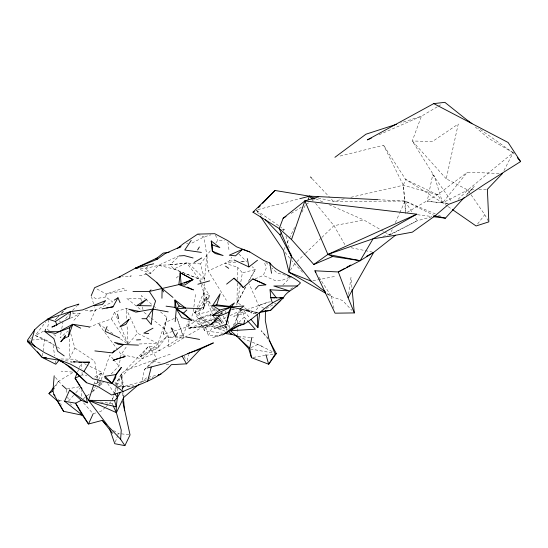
<?xml version="1.0" encoding="UTF-8"?>
<svg xmlns="http://www.w3.org/2000/svg" width="548" height="548" viewBox="0 0 548 548"><rect width="100%" height="100%" fill="white"/><g stroke="black" fill="none" stroke-linecap="round" stroke-linejoin="round"><path stroke-width="0.41" stroke-dasharray="2.74 2.06" d="M81.357 396.231L81.405 390.505M237.346 283.193L236.9 305.044L240.154 286.001M237.414 279.836L237.674 267.232L224.824 263.232L208.247 270.945L226.345 300.277M237.387 336.246L237.599 327.903M237.722 322.895L237.928 314.545L245.374 313.675M223.611 333.307L204.616 330.828L194.773 312.696L203.171 309.031L204.233 283.754M214.665 327.437L212.384 326.581L188.786 328.231L189.101 320.916M204.397 280.528L206.897 255.731L203.911 236.962L197.718 234.106M123.725 397.451L124.122 392.69M42.518 355.83L44.614 339.123L35.25 335.499L45.902 321.662M195.444 294.523L193.108 313.024L191.033 318.34M141.398 301.297L140.939 298.866L141.377 295.55L145.206 298.818M204.616 330.828L205.027 327.855L215.296 320.792L218.125 319.744M348.576 294.345L350.98 277.631L352.097 289.392M89.886 311.291L95.379 310.209L112.593 301.893L105.75 296.954L106.196 294.029L122.985 288.323L126.554 290.193L106.196 294.029L96.051 288.488M240.846 281.877L242.374 272.815L237.674 267.232M61.171 331.985L60.122 337.876L67.699 331.239M61.773 328.615L62.972 321.882M170.161 354.227L157.098 358.885L153.043 360.988L144.371 369.626L142.151 381.538L140.247 383.182M111.223 373.935L118.957 366.023L120.355 358.598M120.512 357.776L121.129 354.474L127.204 345.589M160.509 311.881L166.887 317.326L163.51 334.307L169.085 337.767L183.635 337.924L205.075 325.56L211.932 324.423L227.105 317.059M448.264 203.418L427.173 201.328L432.742 174.654L434.427 176.367L442.654 202.808L447.531 206.185M187.231 360.707L188.567 354.433M488.426 221.152L484.754 214.7L467.78 189.998L446.243 178.819L458.244 124.026L432.399 141.535L412.281 140.98L421.405 116.224L437.537 106.689M166.887 317.326L164.147 328.567L163.51 334.307L173.209 331.266M112.052 400.684L113.395 395.766M113.614 394.95L117.423 381.024L121.485 373.75L125.417 370.359L148.714 346.089L158.18 347.61L165.797 337.602L174.1 336.636M234.777 324.861L237.928 314.545M201.157 284.665L203.794 292.632L204.89 305.811L203.171 309.031L206.192 299.242L209.713 295.879L202.349 283.98M93.859 384.49L95.174 380.538M151.166 318.1L164.147 328.567L169.085 337.767L168.065 347.555L183.635 337.924L183.231 335.575L188.389 320.806M99.01 385.936L100.948 380.401M101.229 379.606L109.819 355.09L113.046 358.947M112.607 399.102L114.546 393.553M114.827 392.758L117.046 386.422M117.32 385.634L121.485 373.75L124.177 389.477M115.313 442.126L117.525 435.804M117.799 435.016L118.354 433.434L130.047 434.941M174.024 331.006L187.772 326.69L189.848 321.375M255.012 278.87L263.307 275.459L266.184 268.267L264.41 262.115M77.542 372.113L79.083 368.318M79.392 367.557L80.933 363.762M222.529 334.938L208.398 335.677L212.384 326.581L192.403 319.594M384.758 232.099L389.813 235.03L392.238 229.626M395.348 222.68L399.499 213.419M399.841 212.645L405.027 201.068L403.301 185.245L383.593 145.261L338.219 156.495M205.753 322.176L194.773 312.696L196.855 308.065M197.205 307.298L203.794 292.632L209.713 295.879L203.171 309.031M90.721 320.539L95.379 310.209L94.455 306.983M88.749 327.519L98.256 323.498L111.381 318.991L114.635 312.1L126.061 308.462L127.711 308.784M283.885 249.683L284.987 247.388M287.2 242.798L289.036 238.976M289.406 238.209L294.557 227.502M301.907 212.206L305.585 204.555M92.612 392.032L98.099 380.716M98.469 379.956L102.127 372.414L86.879 364.879M70.74 333.595L74.864 348.042L69.63 358.392L69.603 337.205M233.222 325.519L241.141 310.01M503.941 170.592L513.147 152.714L478.24 128.013M240.682 304.894L237.387 302.475L245.518 286.864M237.387 302.475L245.929 286.768M249.587 280.042L255.279 269.568L252.19 266.712M235.763 262.286L224.824 263.232L229.557 260.91L231.64 257.238M53.355 390.128L58.52 381.257L73.439 372.161L61.102 371.14M248.223 281.658L255.279 269.568L242.374 272.815M122.204 389.34L123.958 386.402L142.151 381.538L146.857 379.689M216.96 316.484L211.932 324.423L188.786 328.231L217.029 317.854M217.419 315.758L218.789 313.593M290.392 270.212L294.509 263.985L296.331 262.218M140.391 268.356L145.295 268.575L158.495 265.307L173.874 268.986L199.314 279.083L204.479 278.911L200.452 263.944L211.186 249.641M215.953 242.867L217.857 240.161L224.379 240.401M187.772 326.69L198.403 318.696L215.296 320.792L218.556 316.223M219.022 315.573L220.885 312.963M215.302 326.663L208.528 323.498L198.883 313.908L194.773 312.696L198.239 307.969M198.732 307.298L206.158 297.174L198.883 313.908L214.891 310.36L217.214 310.463M477.609 223.981L484.754 214.7M53.992 387.121L58.52 381.257L54.677 376.394M158.18 347.61L140.48 356.556L148.714 346.089L151.043 349.645M283.165 230.879L284.234 229.557L280.727 227.119M499.064 173.442L467.314 172.23L442.654 202.808L427.173 201.328M65.623 318.689L69.336 314.216M128.684 343.575L137.432 333.211L126.061 308.462L126.704 319.532M217.282 318.189L211.932 324.423L218.083 317.703M73.596 395.3L68.555 401.013L67.808 397.04M75.843 392.765L79.761 388.32M99.832 382.052L94.873 383.223L102.544 384.086L103.572 382.949M466.129 195.41L474.184 186.553L466.19 195.239M58.581 316.312L55.177 320.046L58.65 316.388M61.417 313.196L63.691 310.702M218.645 317.093L220.323 315.258M220.878 314.648L223.673 311.593M73.87 320.306L80.316 313.463L73.192 313.415L71.281 315.004M61.547 313.346L63.863 310.908M117.423 381.024L127.102 370.914L142.069 358.872L152.214 348.576L165.797 337.602M219.734 314.984L211.48 323.573L210.37 314.052L198.403 318.696L218.022 326.012M220.323 314.367L222.091 312.531M179.511 255.704L158.495 265.307L150.906 273.178L138.151 276.082M282.837 285.097L290.454 277.267M99.325 386.114L104.086 381.244M238.88 322.43L244.216 317.114L242.531 310.874M72.521 310.387L76.576 306.387M105.36 407.287L101.709 410.89L99.373 411.685M105.969 406.691L108.401 404.287M109.011 403.684L111.443 401.28M296.941 261.629L304.832 253.964M305.442 253.375L321.224 238.051M321.834 237.462L333.979 225.68L363.81 219.954L380.428 229.585M158.495 265.307L170.065 264.814L178.915 256.272M458.142 199.28L467.78 189.998L513.147 152.714L514.216 153.981M95.969 378.161L102.127 372.414L94.208 377.36M147.796 266.342L145.295 268.575L150.906 273.178L138.726 269.198M176.237 278.007L178.771 275.76M144.371 369.626L147.549 366.941M148.186 366.406L157.098 358.885L151.508 350.357M146.624 377.791L142.151 381.538L144.487 381.456M83.323 398.752L90.023 393.526M92.701 391.43L97.393 387.772M243.031 309.325L233.777 316.511L242.654 311.99L244.148 312.367M407.034 212.419L437.516 194.773L467.314 172.23M194.773 312.696L200.842 308.565M201.52 308.106L204.89 305.811M140.48 356.556L150.138 349.987M183.635 337.924L176.661 317.374L183.231 335.575L159.482 350.658L142.069 358.872L121.129 354.474L118.08 350.343M290.419 289.234L293.29 287.426M30.256 338.575L31.681 337.691M205.027 327.855L218.104 319.922M291.132 213.419L301.297 207.288M306.38 204.219L308.558 202.904M312.196 200.712L314.374 199.397M438.277 106.25L441.941 104.086M266.205 308.647L275.85 303.174M389.813 235.03L417.288 220.762L431.79 216.761M43.566 331.204L35.25 335.499L52.978 344.24L56.567 346.555M191.964 243.038L203.911 236.962L210.864 234.859M70.514 318.224L80.316 313.463M230.133 315.586L242.271 309.695M204.479 278.911L188.019 262.807L170.065 264.814L173.874 268.986L186.628 262.985L200.452 263.944M80.741 375.544L82.159 374.88L86.974 375.873M250.97 347.617L257.855 344.439L264.115 347.158M129.801 276.576L131.28 275.897L122.3 276.774M174.353 318.409L165.112 322.553L158.057 343.514L159.482 350.658L152.214 348.576M379.1 134.739L421.405 116.224L400.506 122.999M289.495 277.288L280.98 280.734L275.247 280.61L263.307 275.459M147.645 379.374L153.132 377.216M270.589 301.838L268.157 302.14L259.793 305.229L253.429 313.703L250.731 312.113M125.417 370.359L157.098 358.885M246.682 309.73L268.157 302.14M93.126 413.802L96.249 412.74M221.967 334.581L212.775 337.527L221.721 335.15M257.896 312.374L253.429 313.703L257.498 312.908M382.867 236.428L390.231 234.373L417.288 220.762L414.665 216.542M198.403 318.696L211.514 315.052M257.82 209.631L298.941 198.924M148.22 377.387L156.988 375.14M344.24 198.835L333.424 201.328L317.84 197.931M350.891 197.307L403.301 185.245L437.516 194.773L442.654 202.808L448.401 203.404M312.922 280.85L336.342 276.089M67.144 388.95L78.919 386.867M105.75 296.954L95.852 298.681L92.537 296.543M253.149 357.419L264.746 355.508M265.575 355.371L273.849 354.001M188.786 328.231L205.075 325.56M118.142 386.909L122.177 386.272L133.774 385.95M174.928 336.541L183.231 335.575M170.065 264.814L186.628 262.985L199.314 279.083L201.917 283.282M117.334 387.032L133.794 385.984M240.819 261.848L245.025 261.478L240.14 261.3M186.505 243.435L188.067 243.319M27.4 340.329L30.681 340.103M31.496 340.041L44.614 339.123L52.978 344.24L54.629 355.919M231.783 309.093L234.311 308.949M473.746 189.779L467.78 189.998L442.654 202.808L405.63 179.449L383.593 145.261M478.856 189.594L487.378 189.279M139.247 343.959L158.057 343.514L137.432 333.211M70.685 362.44L72.357 362.406M85.221 310.284L95.379 310.209M231.578 309.415L236.489 309.373M166.181 364.612L169.606 364.646M60.903 358.988L74.096 359.207L78.563 361.029M58.746 400.718L63.65 400.862M229.557 260.91L234.441 261.095M140.939 298.866L126.711 298.304L141.459 310.257M377.771 199.664L405.027 201.068L435.318 213.905M65.397 360.742L72.199 361.372M238.229 336.335L253.443 337.835M417.453 214.727L431.858 216.508M100.373 401.985L112.162 403.643L113.902 404.999M250.347 348.973L272.986 352.994M281.734 229.05L284.234 229.557L284.665 231.181M351.09 247.73L372.017 252.025M203.794 292.632L212.405 308.394L216.344 309.278M59.074 320.964L60.636 321.334M285.323 275.171L277.151 273.034L271.76 267.938M250.731 310.846L257.204 312.641M250.724 310.969L257.142 312.744M153.043 360.988L160.434 363.023M327.067 294.029L331.458 296.536L342.603 300.537L351.987 310.442M221.83 327.423L227.441 329.519M217.7 328.574L221.502 329.999L220.734 327.307M173.874 268.986L199.314 279.083L200.897 283.864M238.175 336.561L251.559 341.918M252.347 342.233L257.855 344.439L273.377 352.131M438.427 215.22L441.53 216.535M315.826 198.862L322.793 201.924M328.985 204.644L363.81 219.954M218.316 328.067L225.091 331.225M437.516 194.773L405.63 179.449L403.301 185.245L405.589 213.254L405.027 201.068L333.424 201.328L329.992 197.67M435.009 215.871L405.027 201.068L412.034 212.323M84.598 363.749L86.118 364.502M264.067 308.319L258.512 305.305L249.217 283.946M192.828 320.491L205.856 327.745L208.398 335.677M122.177 386.272L114.511 381.983L116.93 386.313M381.148 230.002L384.038 231.681M513.147 152.714L488.419 138.274L474.26 126.088M113.511 430.529L118.354 433.434M57.287 347.021L60.876 349.343M212.693 314.634L215.296 320.792L221.55 324.841M224.331 326.642L227.804 328.889M74.864 348.042L94.715 361.146L97.434 378.469M448.223 206.665L451.71 209.083M112.847 333.622L98.256 323.498L117.573 349.658M120.492 338.917L128.136 344.219L127.047 325.491M258.574 213.604L256.176 210.062L280.021 226.632M244.634 307.798L247.271 309.736M250.566 312.155L251.881 313.12M327.416 293.468L331.458 296.536L333.958 308.182M212.405 308.394L215.864 311.737M49.252 330.78L47.347 329.252L48.717 321.916L47.929 319.032M53.704 334.349L56.245 336.383M144.028 312.339L147.275 314.956M147.926 315.484L150.522 317.573M215.296 320.792L221.666 326.019M222.303 326.546L226.762 330.204M210.37 314.052L212.98 316.196M213.631 316.737L220.152 322.101M224.714 325.861L227.975 328.54M145.843 299.359L152.858 305.346M153.495 305.894L157.324 309.161M99.558 381.394L102.544 384.086M265.759 262.28L269.356 265.677M238.949 254.08L246.634 261.567M58.52 381.257L61.513 384.278M302.592 272.288L291.892 260.759M256.176 210.062L262.554 216.713M268.356 338.356L261.149 330.725L268.068 339.109M312.244 178.799L329.416 197.061M244.216 317.114L246.99 320.142M446.243 178.819L412.281 140.98L434.427 176.367M83.57 402.89L92.564 413.158M58.218 399.485L59.842 401.335L61.28 405.171M224.803 326.313L227.523 329.416M113.587 359.591L118.957 366.023M244.024 311.086L249.881 318.114M315.586 203.363L333.979 225.68L345.233 245.251M285.09 252.381L289.803 258.183M70.452 403.65L71.398 404.972M219.255 316.539L224.591 324.087M225.077 324.779L227.989 328.896M432.742 174.654L451.853 201.828M107.579 383.47L114.443 393.238M111.381 318.991L127.67 343.521M206.26 297.105L214.891 310.36M319.059 277.233L331.458 296.536M221.351 312.312L222.824 315.251M223.194 315.984L225.783 321.135M227.256 324.074L229.475 328.485M215.426 235.133L217.857 240.161M112.162 403.643L112.867 405.136M206.192 299.242L212.364 313.867M114.635 312.1L120.896 326.985M121.224 327.766L128.136 344.219M91.448 296.495L94.222 306.174M184.402 355.83L185.265 359.036M285.967 236.051L289.447 249.039M225.468 311.093L226.749 315.991M228.023 320.888L229.941 328.238M72.685 311.141L73.192 313.415M66.452 389.895L67.055 393.074M142.466 306.962L143.227 311.004M97.565 379.298L98.469 385.073M227.865 242.141L229.03 250.217M55.334 360.927L55.807 364.262M141.617 354.748L142.069 358.872M206.897 255.731L208.247 270.945M122.779 389.738L121.485 373.75L122.197 388.888M122.848 390.58L123.321 396.471M122.396 393.087L122.594 397.293M81.625 363.927L81.871 368.982M82.036 372.352L82.159 374.88M117.334 387.833L117.354 391.827"/><path stroke-width="0.82" d="M175.182 321.683L176.312 308.88L185.662 308.106L179.169 305.983L174.963 299.975L176.312 308.88L181.758 317.621L191.834 320.477L174.908 307.394L174.963 299.975L185.662 308.106L200.458 308.579M265.438 310.709L265.314 320.559L268.91 338.945L275.192 354.118L268.671 364.221L251.491 357.693L248.676 348.672L239.079 338.109M161.941 298.235L162.112 288.501L161.359 287.337L156.523 282.289L145.597 273.411M119.642 370.044L115.957 374.558L104.963 376.291L104.908 377.915L123.142 391.471C139.87 383.867 158.817 379.072 171.319 364.667L186.56 363.845L200.52 349.09L213.384 342.89L164.743 363.447L147.289 367.968M122.793 401.499L130.047 434.941L124.896 445.647L120.622 439.297L121.259 430.125L116.395 412.63L113.217 405.89M106.093 424.501L102.277 420.371L88.502 424.022L82.406 415.268L63.582 411.315L53.896 394.546L52.93 390.868L54.197 375.791M132.986 291.461L149.316 291.461L155.57 301.016L152.919 309.086L151.296 324.615L146.398 318.696L141.959 318.71M120.074 369.386L121.361 367.427L115.957 374.558L115.621 377.702L112.025 383.559L92.879 378.771L83.947 371.503L70.397 364.119L57.567 359.084L44.539 352.631L27.489 341.562L27.4 340.329L34.682 329.684L40.203 324.546L47.929 319.032L65.959 308.216L78.891 304.099L77.734 305.243M250.95 319.388L257.868 327.69L259.629 313.312M117.368 393.43L117.388 397.423L116.217 406.815L116.395 412.63L88.591 400.328L75.076 378.189L76.925 373.633L65.938 364.228M64.198 338.246L65.383 335.684L60.794 341.74L64.198 338.246L68.445 336.52L69.747 327.69L72.747 324.286L89.55 326.909M290.529 253.101L291.399 256.348L289.022 272.288L325.601 293.194M251.491 357.693L249.724 348.186L251.861 337.39M214.364 328.54L226.201 324.389L228.783 312.127L231.229 306.976L234.4 302.962L229.413 306.366L216.727 304.866L212.686 305.558L220.214 293.728L216.727 304.866M244.634 320.265L243.744 324.32L236.798 326.135L224.262 333.842L237.976 323.45L243.744 324.32C257.464 316.217 267.835 302.832 283.295 297.893C287.104 290.611 295.482 288.844 300.455 282.912C291.276 274.596 277.254 273.123 269.787 262.917L263.965 260.581L249.765 251.943L236.572 246.847L227.632 240.524L214.727 233.695L197.718 234.106L183.395 243.655L177.463 248.436M147.604 381.34L151.248 367.091M35.284 346.781L31.291 342.192L34.682 329.684M226.201 324.389L231.229 306.976L243.935 305.955L239.777 309.339M45.628 329.225L44.888 331.561L53.875 338.596L57.499 351.124L64.198 355.892M120.622 439.297L108.333 426.31L88.591 400.328L93.598 385.285M371.27 138.171L367.352 139.884L433.742 103.606L508.126 142.501L520.6 161.571L484.644 184.251L462.765 198.965L448.415 204.431L435.009 215.871L412.356 232.16L395.471 235.25L373.695 252.368L360.18 260.697L332.684 256.512L313.833 264.485L291.515 239.558L304.873 200.931L318.731 196.766M68.445 336.52L72.747 324.286L80.714 328.184M313.833 264.485L327.882 254.423L373.065 238.77L416.788 214.2L304.873 200.931L283.138 218.241L279.24 228.537L291.399 256.348L311.25 281.186L325.396 291.933M91.215 295.687L94.605 287.693L119.032 277.096L135.479 268.136L157.153 257.95L163.242 253.087L169.106 252.258M115.957 374.558L112.025 383.559L104.963 376.291M107.093 326.601L105.038 331.266L119.676 337.952M64.602 401.252L75.569 403.191L82.406 415.268L64.602 401.252L69.637 390.053L87.392 402.835L85.899 395.334M93.126 413.802L88.502 424.022L75.569 403.191L81.316 400.321L87.392 402.835M308.161 199.198L309.634 196.143L377.771 199.664M116.395 412.63L123.725 397.451L138.973 384.285M102.065 308.873L113.004 306.825L117.984 297.79L120.087 302.66M177.484 332.773L175.422 336.486L171.134 327.834L173.004 329.437M395.471 235.25L373.065 238.77L360.18 260.697L338.308 271.959L314.929 270.794L335.034 313.175L354.337 312.922L348.096 297.687L373.695 252.368L366.324 256.45M197.616 249.95L199.369 246.99M114.635 400.711L116.217 406.815L88.591 400.328L114.635 400.711L117.388 397.423L120.45 392.279M83.947 371.503L89.529 362.173L73.343 361.844L74.918 361.961M191.197 240.414L184.758 250.032L201.363 252.409M146.398 318.696L152.919 309.086L168.202 311.881M269.13 340.397L276.336 353.597L268.671 364.221L265.938 354.645M46.916 320.347L47.929 319.032L70.63 311.586L82.543 309.928L105.661 300.619L102.346 304.483L93.763 305.729M63.582 411.315L57.115 400.663L48.957 393.635L53.485 387.772M59.013 360.296L55.807 364.262L42.312 357.502L27.489 341.562L31.291 342.192M291.399 256.348L279.959 234.845L281.562 232.866M94.866 350.912L112.374 352.891L114.279 350.604M433.55 216.713L445.414 218.179L464.403 197.307M64.822 309.462L65.959 308.216M255.224 289.323L258.519 285.714L265.869 284.809L252.84 278.925L243.285 287.563L234.023 278.199L226.619 284.124M502.406 173.565L487.378 189.279L488.83 221.871L476.082 225.968L452.401 209.562M258.533 207.61L260.3 205.774M262.656 203.329L275.034 190.478L311.278 196.499M179.169 305.983L176.312 308.88L183.45 313.175L191.834 320.477M249.724 348.186L230.585 330.691L232.955 328.327M280.302 300.647L270.527 310.374L259.129 312.593M291.515 239.558L279.24 228.537L252.977 212.192L275.034 190.478M56.376 325.498L56.951 324.937L55.492 321.498L47.929 319.032M297.674 285.967L273.836 286.015L289.399 290.872L270.054 289.782L270.739 297.653L283.295 297.893L270.527 310.374L261.471 311.408M151.015 289.858L149.316 291.461L178.874 284.59L192.937 279.596L180.182 272.678L178.874 284.59L193.444 289.899L187.204 287.084M183.45 313.175L186.875 309.963M242.531 249.34L235.537 255.854L229.276 255.204L242.531 249.34L249.765 251.943M155.906 259.067L157.153 257.95M139.315 305.674L146.761 299.208L136.767 305.613L151.31 305.825M150.542 349.453L151.337 348.802M234.092 260.005L248.895 266.938L257.512 260.231M228.783 312.127L221.378 315.367L212.48 315.538L219.645 310.058L231.229 306.976L249.772 311.189L246.511 310.764M112.374 352.891L123.574 344.514L138.473 345.124M334.924 157.31L365.941 134.205L396.485 124.3M137.932 268.246L135.479 268.136L157.214 259.238M156.981 259.41L165.119 253.614L180.998 246.538L178.936 247.881M48.957 393.635L52.93 390.868M181.128 284.453L180.182 272.678L192.937 279.596L184.84 285.035L178.874 284.59L180.374 284.501M252.977 212.192L254.258 211.336M55.492 321.498L70.63 311.586L69.589 318.237L51.868 327.06L54.868 326.019M114.279 300.099L117.984 297.79M283.138 218.241L286.042 216.487M194.074 262.471L201.726 257.95M72.747 324.286L55.643 333.424L44.888 331.561L59.362 331.732L69.747 327.69M222.529 334.938L240.414 325.033M344.945 268.287L338.308 271.959L348.096 297.687M346.418 267.465L350.836 265.02M152.981 328.204L143.884 333.109L148.666 333.595M80.035 375.873L75.076 378.189L80.172 385.991M275.192 354.118L276.336 353.597M212.48 315.538L231.229 306.976L233.612 307.825M416.788 214.2L327.882 254.423L304.873 200.931M184.279 283.158L192.937 279.596M157.838 375.359L160.975 374.126L158.584 374.736M187.683 353.563L200.52 349.09M123.142 391.471L111.689 394.992L97.667 386.422L86.673 382.764L76.891 373.688M197.883 284.248L209.726 280.85M433.4 216.316L435.009 215.871L445.414 218.179M299.763 198.712L309.634 196.143L315.052 198.52M135.479 268.136L153.68 263.78M139.774 311.586L128.657 309.188L135.842 312.134L152.919 309.086M106.702 307.942L113.004 306.825M433.742 103.606L444.873 102.353L469.752 122.204M119.032 277.096L120.67 276.932M179.518 255.943L184.251 255.601L193.06 257.957M230.585 330.691L255.3 329.218L247.545 320.744M83.645 362.509L89.529 362.173M136.555 339.945L140.603 339.726M279.891 297.906L283.295 297.893M274.849 297.845L270.739 297.653L272.294 302.612M78.864 362.262L82.022 362.502M37.339 351.775L42.312 357.502L46.539 357.851M224.433 333.417L231.866 334.383L237.387 336.246M166.071 306.168L174.908 307.394M88.591 400.328L91.119 400.684M42.312 357.502L58.369 360.105L63.301 362.255M186.039 336.958L199.602 339.418M124.896 445.647L114.758 443.702L109.627 428.824M360.18 260.697L327.882 254.423L332.684 256.512M57.115 400.663L58.478 400.999M287.775 275.808L291.043 276.665M229.413 306.366L231.229 306.976L212.686 305.558L219.645 310.058M265.869 284.809L252.84 278.925M212.042 244.792L219.823 247.566L211.233 241.004L212.384 251.203L215.193 253.512L223.111 255.539L212.384 251.203L212.042 244.792L211.233 241.004M311.25 281.186L289.022 272.288L283.522 250.45L260.492 216.439M230.359 333.684L231.866 334.383L228.043 331.252M57.567 359.084L71.404 367.749L86.673 382.764M225.577 266.191L228.721 268.342M468.465 121.101L471.951 123.567M81.145 414.288L82.406 415.268M156.523 282.289L162.112 288.501L172.956 297.42M234.023 278.199L240.168 283.556L243.285 287.563M69.637 390.053L81.316 400.321M62.184 385.251L66.664 389.231M217.666 317.717L220.111 320.121L221.995 323.231M265.458 219.734L279.959 234.845M310.524 176.97L311.668 178.189M53.896 394.546L54.978 395.779M517.408 157.776L520.6 161.571M309.634 196.143L312.339 199.424M270.054 289.782L276.493 297.92M102.277 420.371L112.45 433.208M114.936 393.937L117.388 397.423M81.097 387.409L82.029 388.827M314.929 270.794L315.847 272.226M182.066 356.077L186.56 363.845M162.112 288.501L163.475 291.892M117.573 314.196L118.546 318.662M248.895 266.938L247.326 258.635M269.787 262.917L271.541 273.274M352.097 289.392L354.337 312.922M123.389 397.314L124.478 410.774M257.218 314.408L257.868 327.69M129.047 319.313L125.855 324.375L119.813 326.882L129.047 319.313M117.923 358.591L113.1 360.262L125.191 356.508L117.923 358.591M123.574 344.514L118.484 344.35L114.532 342.39L123.574 344.514"/></g></svg>
